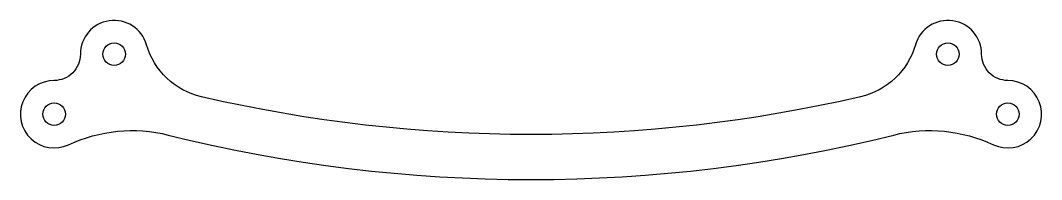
# Model space of a CAD drawing. Header units: millimetres. Extents: x -68 to 68, y -80 to -59.
import ezdxf

# ---------------------------------------------------------------- set-up
doc = ezdxf.new("R2010")
doc.units = ezdxf.units.MM
doc.layers.get('0').update_dxf_attribs({"linetype": 'CONTINUOUS'})

msp = doc.modelspace()

# ---------------------------------------------------------------- linework, layer by layer
msp.add_lwpolyline([(-48.38, -74.38, 0.122663), (48.38, -74.38, -0.172222), (61.7, -75.68, 1.247096), (63.61, -67.11, -0.414214), (60.11, -63.61, 0.867087), (51.29, -62.34, -0.270897), (43.95, -69.28, -0.114666), (-43.95, -69.28, -0.270897), (-51.29, -62.34, 0.867087), (-60.11, -63.61, -0.414214), (-63.61, -67.11, 1.247096), (-61.7, -75.68, -0.172222)], format="xyb", close=True)
for centre in [(-55.61, -63.61), (55.61, -63.61), (-63.61, -71.61), (63.61, -71.61)]:
    msp.add_circle(centre, 1.5)

doc.saveas('drawing.dxf')
